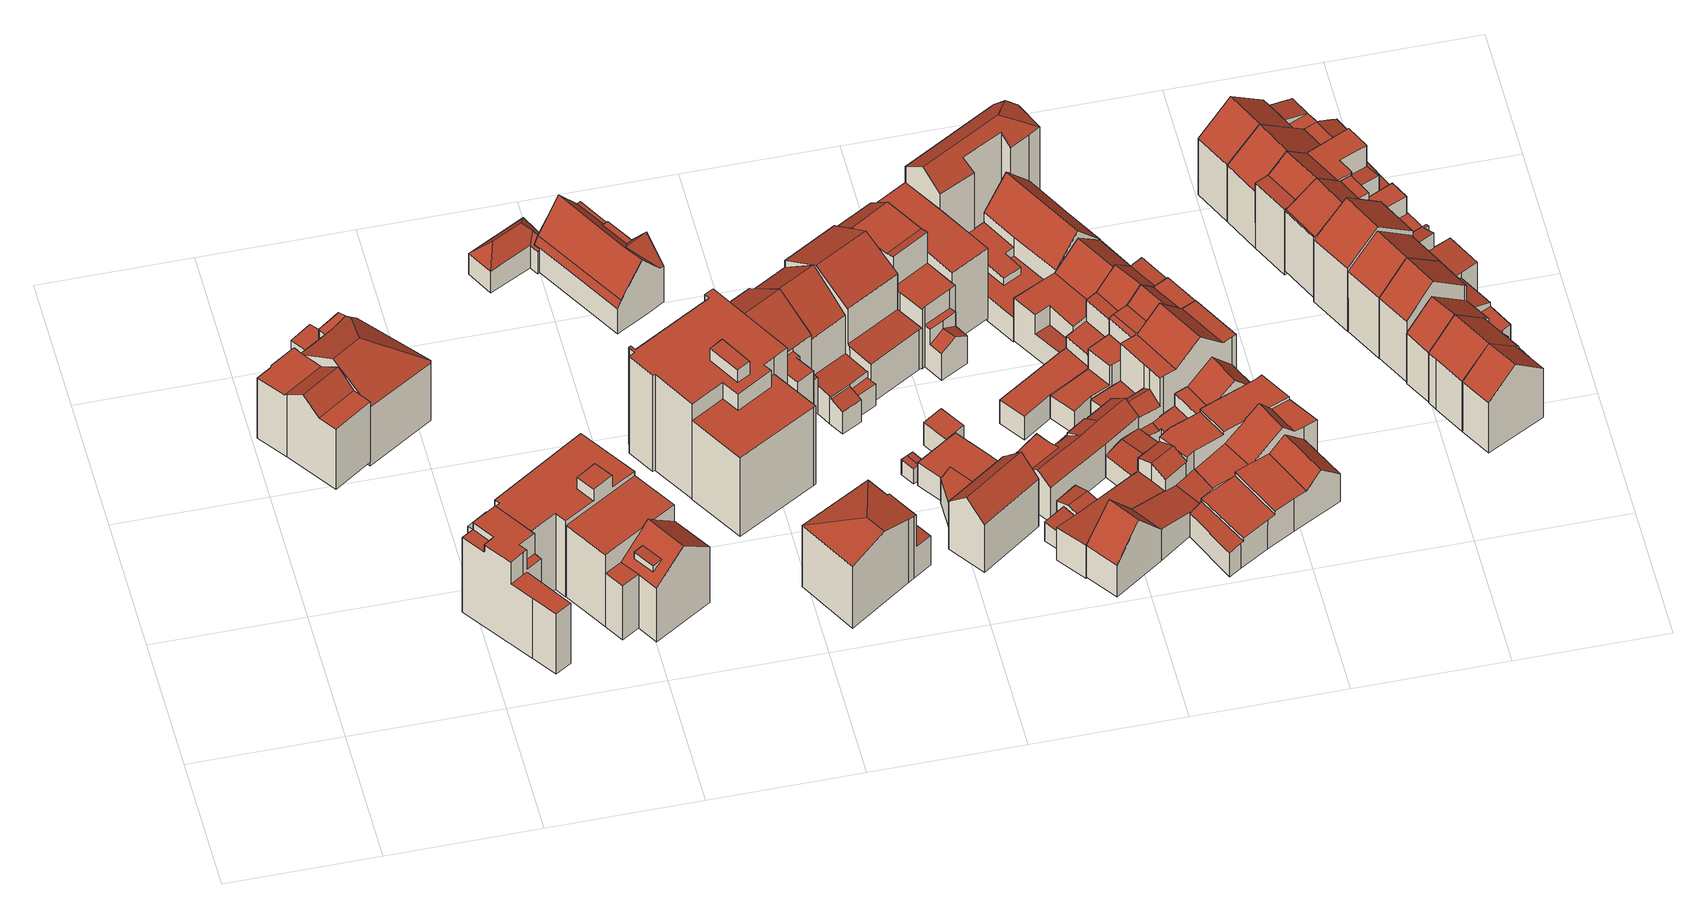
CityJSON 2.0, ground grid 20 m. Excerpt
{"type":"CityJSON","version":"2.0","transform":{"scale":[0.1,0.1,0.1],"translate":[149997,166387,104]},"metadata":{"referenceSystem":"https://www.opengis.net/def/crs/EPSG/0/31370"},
"CityObjects":{
"building1":{"type":"Building","attributes":{"name":"BUILDING","measuredHeight":12.98,"class":"1"},"geometry":[{"type":"MultiSurface","lod":"2","boundaries":[[[0,1,2,3,4]],[[3,2,5,6,7,8,9,10]],[[0,11,12,1]],[[12,11,13,14]],[[15,16,17,18,19]],[[8,7,15,19]],[[20,6,5,21]],[[22,13,11,0,4,23]],[[24,9,8,19,18,25]],[[26,16,15,7,6,20]],[[23,4,3,10,27]],[[25,18,17,28]],[[27,10,9,24]],[[21,5,2,1,12,14,29]],[[29,14,13,22]],[[28,17,16,26]],[[27,24,25,28,26,20,21,29,22,23]]],"semantics":{"surfaces":[{"type":"RoofSurface"},{"type":"WallSurface"},{"type":"GroundSurface"}],"values":[0,0,0,0,0,1,1,1,1,1,1,1,1,1,1,1,2]}}]},
"building2":{"type":"Building","attributes":{"description":"IBGE C -> 2017","name":"BUILDING","measuredHeight":14.69,"class":"1"},"geometry":[{"type":"MultiSurface","lod":"2","boundaries":[[[30,31,32,33,34,35]],[[36,37,38,39,40,41,42,43,44,45]],[[46,47,48,49]],[[50,51,52,53]],[[54,55,31,30]],[[55,56,49,48,41,40,32,31]],[[40,39,33,32]],[[57,58,35,34]],[[38,37,51,50]],[[52,59,60,61]],[[36,45,62,63,53,52],[64,52,61,65]],[[58,54,30,35]],[[42,41,48,47]],[[66,62,45,44]],[[43,42,47,46]],[[56,66,44,43,46,49]],[[37,36,52,51]],[[67,68,60,59]],[[63,57,34,33,39,38,50,53]],[[64,65,68,67]],[[63,62,66,56,55,54,58,57]]],"semantics":{"surfaces":[{"type":"RoofSurface"},{"type":"WallSurface"},{"type":"GroundSurface"}],"values":[0,0,0,0,1,1,1,1,1,1,1,1,1,1,1,1,1,1,1,1,2]}}]},
"building3":{"type":"Building","attributes":{"name":"BUILDING","measuredHeight":4.3,"class":"1"},"geometry":[{"type":"MultiSurface","lod":"2","boundaries":[[[69,70,71,72,73]],[[74,70,69,75]],[[76,72,71,77]],[[78,73,72,76]],[[75,69,73,78]],[[77,71,70,74]],[[74,75,78,76,77]]],"semantics":{"surfaces":[{"type":"RoofSurface"},{"type":"WallSurface"},{"type":"GroundSurface"}],"values":[0,1,1,1,1,1,2]}}]},
"building4":{"type":"Building","attributes":{"name":"BUILDING","measuredHeight":14.52,"class":"1"},"geometry":[{"type":"MultiSurface","lod":"2","boundaries":[[[79,80,81,82]],[[83,84,85,86,87]],[[83,87,88,89,80,79,90,91]],[[92,93,89,94]],[[89,93,81,80]],[[87,86,95,96,88]],[[79,82,97,98,99,100,90]],[[101,94,89,88,102]],[[103,104,105,106,107]],[[94,101,92]],[[108,106,105,109]],[[110,104,103,98,97,111]],[[112,84,83,91,113]],[[109,105,104,110]],[[114,92,101,115]],[[116,95,86,85,117]],[[118,93,92,114]],[[99,98,103,107]],[[88,96,102]],[[119,100,99,107,106,108]],[[117,85,84,112]],[[115,101,102,96,95,116]],[[113,91,90,100,119]],[[111,97,82,81,93,118]],[[108,109,110,111,118,114,115,116,117,112,113,119]]],"semantics":{"surfaces":[{"type":"RoofSurface"},{"type":"WallSurface"},{"type":"GroundSurface"}],"values":[0,0,0,0,0,0,0,0,0,0,1,1,1,1,1,1,1,1,1,1,1,1,1,1,2]}}]},
"building5":{"type":"Building","attributes":{"name":"BUILDING","measuredHeight":15.81,"class":"1"},"geometry":[{"type":"MultiSurface","lod":"2","boundaries":[[[120,121,122,123,124,125,126,127,128,129,130,131]],[[132,133,134,135]],[[136,122,121,137]],[[138,125,124,139]],[[132,135,127,126]],[[139,124,123,140]],[[141,131,130,142]],[[143,120,131,141]],[[135,134,128,127]],[[137,121,120,143]],[[134,133,129,128]],[[142,130,129,133,132,126,125,138]],[[140,123,122,136]],[[136,137,143,141,142,138,139,140]]],"semantics":{"surfaces":[{"type":"RoofSurface"},{"type":"WallSurface"},{"type":"GroundSurface"}],"values":[0,0,1,1,1,1,1,1,1,1,1,1,1,2]}}]},
"building6":{"type":"Building","attributes":{"name":"BUILDING","measuredHeight":12.93,"class":"1"},"geometry":[{"type":"MultiSurface","lod":"2","boundaries":[[[144,145,146,147]],[[148,144,147,149]],[[150,146,145,151]],[[149,147,146,150]],[[151,145,144,148]],[[149,150,151,148]]],"semantics":{"surfaces":[{"type":"RoofSurface"},{"type":"WallSurface"},{"type":"GroundSurface"}],"values":[0,1,1,1,1,2]}}]},
"building7":{"type":"Building","attributes":{"description":"R535","name":"BUILDING","class":"1"},"geometry":[{"type":"MultiSurface","lod":"2","boundaries":[[[152,153,154,155]],[[156,157,158,159]],[[160,161,162,163]],[[161,160,156,159,164],[165,153,152,166]],[[167,158,159,164,168]],[[154,155,166,165]],[[151,157,158,167]],[[153,154,165]],[[148,151,157,156,160,163]],[[168,164,161,169]],[[170,162,163,148]],[[155,152,166]],[[169,161,162,170]],[[148,151,167,168,169,170]]],"semantics":{"surfaces":[{"type":"RoofSurface"},{"type":"WallSurface"},{"type":"GroundSurface"}],"values":[0,0,0,0,1,1,1,1,1,1,1,1,1,2]}}]},
"building8":{"type":"Building","attributes":{"description":"NFR_EURO_U -","name":"BUILDING","measuredHeight":10.36,"class":"1"},"geometry":[{"type":"MultiSurface","lod":"2","boundaries":[[[171,172,173,174,175]],[[176,177,178,174,173]],[[179,180,181,182]],[[183,184,185,186,187,188,189]],[[174,178,190,191,192,193,194,195,196,175]],[[185,197,179,182,186]],[[198,199,200,192,191]],[[181,180,201]],[[186,182,181,201,187]],[[202,203,204,205,206]],[[194,193,207,208,203,202,195]],[[177,209,190,178]],[[172,171,175,196,195,202,206,210,211,212,213,214,215,216]],[[209,191,190]],[[187,201,217,218]],[[188,187,218,219]],[[210,206,205,204,183,189,220]],[[199,198,177,176]],[[201,180,221,217]],[[216,215,222,223,224,200,199,176,173,172]],[[225,226,179,197]],[[198,191,209,177]],[[189,188,219,220]],[[224,227,228,225,197,185,184,183,204,203,208,207,193,192,200]],[[226,221,180,179]],[[214,213,212,211,210,220,219,218,217,221,226,225,228,227,224,223,222,215]]],"semantics":{"surfaces":[{"type":"RoofSurface"},{"type":"WallSurface"},{"type":"GroundSurface"}],"values":[0,0,0,0,0,0,0,0,0,0,0,0,1,1,1,1,1,1,1,1,1,1,1,1,1,2]}}]},
"building9":{"type":"Building","attributes":{"description":"R4029676_D","name":"BUILDING","class":"1"},"geometry":[{"type":"MultiSurface","lod":"2","boundaries":[[[229,230,231,232,233,234,235,236,237,238,239,240,241,242,243,244,245,246,247],[248,249,250,251]],[[252,253,254,255,256,257,258,259,260]],[[261,262,263,264]],[[261,251,250,262]],[[265,238,239,266]],[[256,231,232,255]],[[267,240,241,268]],[[266,239,240,267]],[[269,252,253,270]],[[270,253,254,271]],[[271,254,255,272]],[[263,249,248,264]],[[268,241,242,273]],[[274,237,238,265]],[[264,248,251,261]],[[275,245,246,276]],[[277,236,237,274]],[[276,260,252,269]],[[278,234,235,279]],[[257,230,231,256]],[[259,247,229,258]],[[258,229,230,257]],[[273,242,243,280]],[[272,232,233,281]],[[262,250,249,263]],[[282,244,245,275]],[[280,243,244,282]],[[279,235,236,277]],[[281,233,234,278]],[[247,259,260,246]],[[272,281,278,279,277,274,265,266,267,268,273,280,282,275,276,269,270,271]]],"semantics":{"surfaces":[{"type":"RoofSurface"},{"type":"WallSurface"},{"type":"GroundSurface"}],"values":[0,0,0,1,1,1,1,1,1,1,1,1,1,1,1,1,1,1,1,1,1,1,1,1,1,1,1,1,1,1,2]}}]},
"building10":{"type":"Building","attributes":{"name":"BUILDING","measuredHeight":12.88,"class":"1"},"geometry":[{"type":"MultiSurface","lod":"2","boundaries":[[[283,284,285,286,287,288,289,290,291]],[[292,293,283,291]],[[292,291,290]],[[294,295,296,297,298]],[[299,293,292,300]],[[287,286,294,298]],[[301,290,289,302]],[[303,285,284,304]],[[305,295,294,286,285,303]],[[300,292,290,301]],[[302,289,288,297,296,306]],[[288,287,298,297]],[[306,296,295,305]],[[304,284,283,293,299]],[[300,301,302,306,305,303,304,299]]],"semantics":{"surfaces":[{"type":"RoofSurface"},{"type":"WallSurface"},{"type":"GroundSurface"}],"values":[0,0,0,0,1,1,1,1,1,1,1,1,1,1,2]}}]},
"building11":{"type":"Building","attributes":{"name":"BUILDING","measuredHeight":17.07,"class":"1"},"geometry":[{"type":"MultiSurface","lod":"2","boundaries":[[[307,308,309,310]],[[311,312,313,314,315,316,317]],[[318,319,320,321]],[[322,323,324,307,310,325,326]],[[327,313,312,328]],[[329,308,307,324,330]],[[323,322,317,321,320]],[[331,319,318,316,315,332]],[[330,324,323,320,319,331]],[[328,312,311,326,325,333]],[[332,315,314,334]],[[317,316,318,321]],[[335,309,308,329]],[[322,326,311,317]],[[333,325,310,309,335]],[[334,314,313,327]],[[335,329,330,331,332,334,327,328,333]]],"semantics":{"surfaces":[{"type":"RoofSurface"},{"type":"WallSurface"},{"type":"GroundSurface"}],"values":[0,0,0,0,1,1,1,1,1,1,1,1,1,1,1,1,2]}}]},
"building12":{"type":"Building","attributes":{"name":"BUILDING","measuredHeight":16.71,"class":"1"},"geometry":[{"type":"MultiSurface","lod":"2","boundaries":[[[336,337,338,339,340]],[[341,342,343,344,345]],[[346,347,348,349]],[[350,351,347,346]],[[352,353,354,355,356,357,358,359,360]],[[361,343,342,362]],[[363,360,359,364]],[[365,339,338,352,360,363]],[[353,352,338,337]],[[366,348,347,351,356,355,367]],[[364,359,358,368]],[[351,350,357,356]],[[354,353,337,341,345]],[[362,342,336,340,369]],[[370,344,343,361]],[[337,336,342,341]],[[367,355,354,345,344,370]],[[369,340,339,365]],[[371,349,348,366]],[[368,358,357,350,346,349,371]],[[371,366,367,370,361,362,369,365,363,364,368]]],"semantics":{"surfaces":[{"type":"RoofSurface"},{"type":"WallSurface"},{"type":"GroundSurface"}],"values":[0,0,0,0,0,1,1,1,1,1,1,1,1,1,1,1,1,1,1,1,2]}}]},
"building13":{"type":"Building","attributes":{"name":"BUILDING","measuredHeight":2.89,"class":"1"},"geometry":[{"type":"MultiSurface","lod":"2","boundaries":[[[372,373,374,375]],[[372,376,377,373]],[[378,374,373,377,379]],[[380,376,372,375,381]],[[379,377,376,380]],[[381,375,374,378]],[[380,381,378,379]]],"semantics":{"surfaces":[{"type":"RoofSurface"},{"type":"WallSurface"},{"type":"GroundSurface"}],"values":[0,0,1,1,1,1,2]}}]},
"building14":{"type":"Building","attributes":{"name":"BUILDING","measuredHeight":11.38,"class":"1"},"geometry":[{"type":"MultiSurface","lod":"2","boundaries":[[[382,383,384,385,386,387]],[[383,388,389,384]],[[390,388,383,382,391]],[[392,387,386,393]],[[393,386,385,394]],[[394,385,384,389,395]],[[391,382,387,392]],[[395,389,388,390]],[[391,392,393,394,395,390]]],"semantics":{"surfaces":[{"type":"RoofSurface"},{"type":"WallSurface"},{"type":"GroundSurface"}],"values":[0,0,1,1,1,1,1,1,2]}}]},
"building15":{"type":"Building","attributes":{"name":"BUILDING","measuredHeight":17.24,"class":"1"},"geometry":[{"type":"MultiSurface","lod":"2","boundaries":[[[396,397,398,399]],[[399,400,401,396]],[[402,403,404,405,406,407,408]],[[409,406,405,410]],[[411,398,397,412]],[[412,397,396,401,408,407,413]],[[414,403,402,400,399,398,411]],[[410,405,404,415]],[[401,400,402,408]],[[415,404,403,414]],[[413,407,406,409]],[[411,412,413,409,410,415,414]]],"semantics":{"surfaces":[{"type":"RoofSurface"},{"type":"WallSurface"},{"type":"GroundSurface"}],"values":[0,0,0,1,1,1,1,1,1,1,1,2]}}]},
"building16":{"type":"Building","attributes":{"name":"BUILDING","measuredHeight":4.41,"class":"1"},"geometry":[{"type":"MultiSurface","lod":"2","boundaries":[[[416,417,418,419,420,421]],[[422,423,424,425,426,427,428,429,430,431]],[[432,425,424,433]],[[434,427,426,435]],[[436,418,417,437]],[[438,419,418,436]],[[435,426,425,432]],[[433,424,423,439]],[[440,429,428,441]],[[441,428,427,434]],[[442,430,429,440]],[[439,423,422,420,419,438]],[[430,416,421,431]],[[431,421,420,422]],[[437,417,416,430,442]],[[438,436,437,442,440,441,434,435,432,433,439]]],"semantics":{"surfaces":[{"type":"RoofSurface"},{"type":"WallSurface"},{"type":"GroundSurface"}],"values":[0,0,1,1,1,1,1,1,1,1,1,1,1,1,1,2]}}]},
"building17":{"type":"Building","attributes":{"name":"BUILDING","measuredHeight":4.16,"class":"1"},"geometry":[{"type":"MultiSurface","lod":"2","boundaries":[[[443,444,445,446,447,448]],[[449,444,443,450]],[[451,448,447,452]],[[453,445,444,449]],[[452,447,446,454]],[[450,443,448,451]],[[454,446,445,453]],[[453,449,450,451,452,454]]],"semantics":{"surfaces":[{"type":"RoofSurface"},{"type":"WallSurface"},{"type":"GroundSurface"}],"values":[0,1,1,1,1,1,1,2]}}]},
"building18":{"type":"Building","attributes":{"name":"BUILDING","measuredHeight":3.38,"class":"1"},"geometry":[{"type":"MultiSurface","lod":"2","boundaries":[[[455,456,457,458]],[[459,457,456,460]],[[460,456,455,461]],[[462,458,457,459]],[[461,455,458,462]],[[462,459,460,461]]],"semantics":{"surfaces":[{"type":"RoofSurface"},{"type":"WallSurface"},{"type":"GroundSurface"}],"values":[0,1,1,1,1,2]}}]},
"building19":{"type":"Building","attributes":{"name":"BUILDING","measuredHeight":16.32,"class":"1"},"geometry":[{"type":"MultiSurface","lod":"2","boundaries":[[[463,464,465,466,467]],[[468,469,470,471]],[[470,472,473,471]],[[474,475,476,477,478,479,480,481]],[[482,483,484,485]],[[484,486,487,485]],[[488,489,473,472,490]],[[466,465,485,487]],[[491,476,475,492]],[[492,475,474,490,472,470,469,493]],[[494,463,477,476,491]],[[493,469,468,495]],[[496,486,484,483,497]],[[498,489,488,481,480,499]],[[488,490,474,481]],[[495,468,471,473,489,498]],[[500,479,478,467,501]],[[499,480,479,500]],[[497,483,482,464,463,494]],[[478,477,463,467]],[[501,467,466,487,486,496]],[[465,464,482,485]],[[493,495,498,499,500,501,496,497,494,491,492]]],"semantics":{"surfaces":[{"type":"RoofSurface"},{"type":"WallSurface"},{"type":"GroundSurface"}],"values":[0,0,0,0,0,0,0,1,1,1,1,1,1,1,1,1,1,1,1,1,1,1,2]}}]},
"building20":{"type":"Building","attributes":{"name":"BUILDING","measuredHeight":3.42,"class":"1"},"geometry":[{"type":"MultiSurface","lod":"2","boundaries":[[[502,503,504,505]],[[502,506,507,503]],[[508,507,506,509]],[[509,506,502,505,510]],[[511,504,503,507,508]],[[510,505,504,511]],[[510,511,508,509]]],"semantics":{"surfaces":[{"type":"RoofSurface"},{"type":"WallSurface"},{"type":"GroundSurface"}],"values":[0,0,1,1,1,1,2]}}]},
"building21":{"type":"Building","attributes":{"name":"BUILDING","measuredHeight":12.88,"class":"1"},"geometry":[{"type":"MultiSurface","lod":"2","boundaries":[[[512,513,514,515,516,517]],[[518,517,516,519]],[[520,512,517,518]],[[495,513,512,520]],[[499,515,514,498]],[[498,514,513,495]],[[519,516,515,499]],[[495,520,518,519,499,498]]],"semantics":{"surfaces":[{"type":"RoofSurface"},{"type":"WallSurface"},{"type":"GroundSurface"}],"values":[0,1,1,1,1,1,1,2]}}]},
"building22":{"type":"Building","attributes":{"name":"BUILDING","measuredHeight":4.34,"class":"1"},"geometry":[{"type":"MultiSurface","lod":"2","boundaries":[[[521,522,523,524,525,526]],[[521,526,527,528]],[[529,527,526,525,530]],[[530,525,524,531]],[[532,523,522,533]],[[534,528,527,529]],[[533,522,521,528,534]],[[531,524,523,532]],[[529,530,531,532,533,534]]],"semantics":{"surfaces":[{"type":"RoofSurface"},{"type":"WallSurface"},{"type":"GroundSurface"}],"values":[0,0,1,1,1,1,1,1,2]}}]},
"building23":{"type":"Building","attributes":{"name":"BUILDING","measuredHeight":14.25,"class":"1"},"geometry":[{"type":"MultiSurface","lod":"2","boundaries":[[[535,536,537,538]],[[536,539,540,537]],[[541,542,543,544]],[[545,546,547,548,549,550,551]],[[541,552,553,554,555,556,557]],[[556,555,558,559,560,561]],[[562,542,563,564,565,566,567]],[[568,569,570,571,572,573]],[[539,574,575,576,540]],[[577,578,579,580]],[[581,582,535,538,583,584,585,586,587]],[[541,557,588,589,590,591,563,542]],[[592,577,580,593,594]],[[595,572,571,596]],[[553,552,569,568]],[[597,574,539,536,535,582,598]],[[599,588,557,556,561,600]],[[565,564,594,547,546]],[[601,575,574,597]],[[598,582,581,579,578,602]],[[603,568,573,604]],[[605,560,559,606]],[[594,593,548,547]],[[586,585,549,548,593]],[[543,542,562]],[[558,555,554]],[[581,587,580,579]],[[607,584,583,608]],[[564,563,592,594]],[[596,571,567,566,545,609]],[[600,561,560,605]],[[544,543,562,570,569,552]],[[562,567,571,570]],[[610,550,549,585,584,607]],[[611,576,575,601]],[[563,591,577,592]],[[612,551,550,610]],[[606,559,558,554,613]],[[609,545,551,612]],[[613,554,553,568,603]],[[604,573,572,595]],[[608,583,538,537,540,576,611]],[[566,565,546,545]],[[602,578,590,589,614]],[[587,586,593,580]],[[541,544,552]],[[614,589,588,599]],[[591,590,578,577]],[[605,606,613,603,604,595,596,609,612,610,607,608,611,601,597,598,602,614,599,600]]],"semantics":{"surfaces":[{"type":"RoofSurface"},{"type":"WallSurface"},{"type":"GroundSurface"}],"values":[0,0,0,0,0,0,0,0,0,0,0,0,0,1,1,1,1,1,1,1,1,1,1,1,1,1,1,1,1,1,1,1,1,1,1,1,1,1,1,1,1,1,1,1,1,1,1,1,2]}}]},
"building24":{"type":"Building","attributes":{"name":"BUILDING","measuredHeight":7.66,"class":"1"},"geometry":[{"type":"MultiSurface","lod":"2","boundaries":[[[615,616,617,618,619,620]],[[621,622,623,624,625,626,627,628,629,630]],[[631,632,633,634,635,636,637,638]],[[639,640,628,641,642]],[[643,644,645,630,640,639]],[[628,640,629]],[[646,632,631,642,641,627,626,647]],[[648,635,634,649]],[[621,630,645]],[[650,636,635,648]],[[651,618,617,652]],[[653,625,624,620,619,654]],[[655,644,643,637,636,650]],[[656,622,621,645,644,655]],[[654,619,618,651]],[[639,642,631,638]],[[643,639,638,637]],[[652,617,616,657]],[[615,620,624,623]],[[628,627,641]],[[640,630,629]],[[658,633,632,646]],[[657,616,615,623,622,656]],[[647,626,625,653]],[[649,634,633,658]],[[648,649,658,646,647,653,654,651,652,657,656,655,650]]],"semantics":{"surfaces":[{"type":"RoofSurface"},{"type":"WallSurface"},{"type":"GroundSurface"}],"values":[0,0,0,0,0,1,1,1,1,1,1,1,1,1,1,1,1,1,1,1,1,1,1,1,1,2]}}]},
"building25":{"type":"Building","attributes":{"description":"R4029676_E","name":"BUILDING","class":"1"},"geometry":[{"type":"MultiSurface","lod":"2","boundaries":[[[659,660,661,662,663]],[[664,665,666,667,668,669]],[[659,663,670,671,672,673,674,675,676]],[[663,662,677,670]],[[668,669,678,679]],[[680,681,677,662,661]],[[666,674,675,665]],[[682,675,676,683]],[[665,682,684,664]],[[668,672,673,667]],[[685,660,661,680]],[[683,685,660,659,676]],[[686,671,672,679]],[[667,673,674,666]],[[681,677,670,687]],[[664,684,678,669]],[[687,670,671,686]],[[685,680,681,687,686,679,678,684,682,683]]],"semantics":{"surfaces":[{"type":"RoofSurface"},{"type":"WallSurface"},{"type":"GroundSurface"}],"values":[0,0,0,0,1,1,1,1,1,1,1,1,1,1,1,1,1,2]}}]},
"building26":{"type":"Building","attributes":{"description":"R4029676_G","name":"BUILDING","class":"1"},"geometry":[{"type":"MultiSurface","lod":"2","boundaries":[[[688,689,690,691]],[[692,693,694,695,696]],[[697,698,699,700]],[[701,702,703,704,700,705]],[[706,707,708,709]],[[710,711,712,713]],[[714,715,689,688]],[[709,716,717,706]],[[690,711,710,691]],[[718,719,717,716,720,721,722]],[[723,724,702,701,692,696]],[[725,719,717,726]],[[714,715,694,695]],[[692,693,705,701]],[[727,728,729,713,712,708,707]],[[730,703,704,731]],[[721,732,694,720]],[[712,711,690,689,715,720,716,709,708]],[[700,733,731,704]],[[732,699,700,705,693]],[[722,718,697,698]],[[729,713,710,691,688,714,695,696,723]],[[734,727,707,706,717,726]],[[724,702,703,730]],[[733,700,697,718,719,725]],[[721,722,698,699]],[[725,726,734,727,728,729,723,724,730,731,733]]],"semantics":{"surfaces":[{"type":"RoofSurface"},{"type":"WallSurface"},{"type":"GroundSurface"}],"values":[0,0,0,0,0,0,0,0,0,0,1,1,1,1,1,1,1,1,1,1,1,1,1,1,1,1,2]}}]},
"building27":{"type":"Building","attributes":{"description":"R4029676_F","name":"BUILDING","class":"1"},"geometry":[{"type":"MultiSurface","lod":"2","boundaries":[[[735,736,737,738,739,740,741]],[[742,743,744,745,746,747,748,749,750]],[[751,752,753,754,755,756,757,758,759]],[[760,735,741,761,762]],[[763,736,737,764]],[[765,740,741,761,748,766]],[[754,753,767,768]],[[769,749,750,770]],[[751,742,743,759]],[[756,746,747,755]],[[760,754,755,762]],[[771,738,739,772]],[[766,773,769,749,748]],[[772,739,740,765]],[[757,745,746,756]],[[736,735,774,763]],[[748,761,762,755,747]],[[759,743,744,758]],[[764,737,738,771]],[[775,752,753,767]],[[770,775,752,751,742,750]],[[758,744,745,757]],[[760,768,774,735]],[[775,767,768,774,763,764,771,772,765,766,773,769,770]]],"semantics":{"surfaces":[{"type":"RoofSurface"},{"type":"WallSurface"},{"type":"GroundSurface"}],"values":[0,0,0,0,1,1,1,1,1,1,1,1,1,1,1,1,1,1,1,1,1,1,1,2]}}]},
"building28":{"type":"Building","attributes":{"description":"R4029676_C","name":"BUILDING","class":"1"},"geometry":[{"type":"MultiSurface","lod":"2","boundaries":[[[776,777,778,779]],[[780,781,782,783]],[[784,785,786,781,780,787]],[[778,788,789,790,779]],[[791,792,793,794]],[[795,796,797,798,799,800,801]],[[796,795,802,803,804,805]],[[783,782,806,807]],[[808,809,810,635]],[[805,804,809,808]],[[811,812,813,814,815,802]],[[792,791,777,776,786]],[[816,817,818,819,820,821,822]],[[823,813,814,824]],[[810,809,804,825,826]],[[818,817,811,802,795,801]],[[827,806,807,828]],[[829,789,790,827]],[[830,831,822,821,784,787]],[[832,803,804,825]],[[803,815,802]],[[818,801,800,793,792,786,785,820,819]],[[831,823,813,812,816,822]],[[833,788,789,829]],[[834,794,791,777,778,788,833]],[[835,836,805,808,635]],[[837,834,799,798,797]],[[835,635,810,826]],[[836,837,797,796,805]],[[799,794,793,800]],[[828,807,783,780,787,830]],[[824,814,815,832]],[[784,785,820,821]],[[790,779,776,786,781,782,806]],[[816,817,811,812]],[[832,825,826,835,836,837,834,833,829,827,828,830,831,823,824]]],"semantics":{"surfaces":[{"type":"RoofSurface"},{"type":"WallSurface"},{"type":"GroundSurface"}],"values":[0,0,0,0,0,0,0,0,0,0,0,0,0,1,1,1,1,1,1,1,1,1,1,1,1,1,1,1,1,1,1,1,1,1,1,2]}}]},
"building29":{"type":"Building","attributes":{"description":"R4029676_H","name":"BUILDING","class":"1"},"geometry":[{"type":"MultiSurface","lod":"2","boundaries":[[[838,839,840,841,842]],[[843,844,845,846]],[[847,691,843,846]],[[848,849,850,851,852]],[[853,691,847,854]],[[855,856,857,858,859,860,861]],[[851,850,853,854]],[[858,859,838,839]],[[862,842,838,859,860,863]],[[612,840,841,864]],[[610,857,858,839,840,612]],[[607,856,857,610]],[[611,845,846,847,854,851,852,608]],[[848,849,861,855]],[[608,607,856,855,848,852]],[[865,844,845,611]],[[863,860,861,849,850,853,691,843,844,865]],[[864,841,842,862]],[[862,863,865,611,608,607,610,612,864]]],"semantics":{"surfaces":[{"type":"RoofSurface"},{"type":"WallSurface"},{"type":"GroundSurface"}],"values":[0,0,0,0,0,0,0,1,1,1,1,1,1,1,1,1,1,1,2]}}]},
"building30":{"type":"Building","attributes":{"name":"BUILDING","measuredHeight":9.49,"class":"1"},"geometry":[{"type":"MultiSurface","lod":"2","boundaries":[[[866,867,868,869,870]],[[871,872,873,874,875]],[[868,876,877,869]],[[878,879,880,881]],[[882,877,876,883]],[[884,523,522,885]],[[874,886,887,888,878,881,889,890,875]],[[891,890,889,892]],[[884,885,872,871]],[[651,883,876,868,867,654]],[[597,882,883,651]],[[653,873,872,885,522,647]],[[602,879,878,888,598]],[[654,867,866,886,874,873,653]],[[893,523,884,871,875,890,891]],[[892,889,881,880,894]],[[647,522,523,893]],[[598,888,887,870,869,877,882,597]],[[894,880,879,602]],[[866,870,887,886]],[[602,598,597,651,654,653,647,893,891,892,894]]],"semantics":{"surfaces":[{"type":"RoofSurface"},{"type":"WallSurface"},{"type":"GroundSurface"}],"values":[0,0,0,0,0,0,0,1,1,1,1,1,1,1,1,1,1,1,1,1,2]}}]},
"building31":{"type":"Building","attributes":{"name":"BUILDING","measuredHeight":14.22,"class":"1"},"geometry":[{"type":"MultiSurface","lod":"2","boundaries":[[[895,896,897,898]],[[899,900,901,902,903]],[[904,905,906,907,908]],[[909,910,902,911,912]],[[898,913,914,915,895]],[[915,914,910,909]],[[916,915,909,912,917]],[[918,900,899,913,919]],[[920,905,904,901,900,918]],[[911,902,908,907]],[[917,912,911,907,906,921]],[[914,913,899,903,910]],[[922,897,896,923]],[[902,901,904,908]],[[923,896,895,915,916]],[[919,913,898,897,922]],[[921,906,905,920]],[[902,910,903]],[[923,916,917,921,920,918,919,922]]],"semantics":{"surfaces":[{"type":"RoofSurface"},{"type":"WallSurface"},{"type":"GroundSurface"}],"values":[0,0,0,0,0,1,1,1,1,1,1,1,1,1,1,1,1,1,2]}}]},
"building32":{"type":"Building","attributes":{"name":"BUILDING","measuredHeight":14.22,"class":"1"},"geometry":[{"type":"MultiSurface","lod":"2","boundaries":[[[924,925,926,927,928,929,930]],[[931,932,925,924]],[[933,932,931,913,898]],[[933,898,897,934]],[[935,928,927,936]],[[922,897,898,913,919]],[[919,913,931,924,930,918]],[[936,927,926,937]],[[918,930,929,920]],[[938,934,897,922]],[[937,926,925,932,933,934,938]],[[920,929,928,935]],[[922,919,918,920,935,936,937,938]]],"semantics":{"surfaces":[{"type":"RoofSurface"},{"type":"WallSurface"},{"type":"GroundSurface"}],"values":[0,0,0,0,1,1,1,1,1,1,1,1,2]}}]},
"building33":{"type":"Building","attributes":{"name":"BUILDING","measuredHeight":14.15,"class":"1"},"geometry":[{"type":"MultiSurface","lod":"2","boundaries":[[[939,940,941,942]],[[943,944,945,946,947,948]],[[949,950,951,939,942,952]],[[953,954,941,940]],[[951,950,955,956,957]],[[958,959,960,961]],[[950,949,955]],[[957,956,944,960,959]],[[962,948,943,961,958,963]],[[964,962,948,947]],[[965,959,957,951,939,940,953,966]],[[966,967,954,953]],[[963,965,959,958]],[[949,952,946,945]],[[945,944,956,955,949]],[[967,964,947,946,952,942,941,954]],[[944,943,961,960]],[[966,967,964,962,963,965]]],"semantics":{"surfaces":[{"type":"RoofSurface"},{"type":"WallSurface"},{"type":"GroundSurface"}],"values":[0,0,0,0,0,0,1,1,1,1,1,1,1,1,1,1,1,2]}}]},
"building34":{"type":"Building","attributes":{"name":"BUILDING","measuredHeight":14.22,"class":"1"},"geometry":[{"type":"MultiSurface","lod":"2","boundaries":[[[939,968,969,970]],[[971,939,970,972]],[[973,974,975,976,969,968,977]],[[972,978,979,971]],[[980,981,982,983,984,985]],[[986,987,988,989]],[[976,975,988,985,984]],[[988,987,980,985]],[[936,982,981,990]],[[991,977,968,939,971,979,992]],[[993,980,987,986,973,977,991]],[[992,979,978,938]],[[990,981,980,993]],[[974,973,986,989]],[[937,983,982,936]],[[975,974,989,988]],[[938,978,972,970,969,976,984,983,937]],[[938,937,936,990,993,991,992]]],"semantics":{"surfaces":[{"type":"RoofSurface"},{"type":"WallSurface"},{"type":"GroundSurface"}],"values":[0,0,0,0,0,0,1,1,1,1,1,1,1,1,1,1,1,2]}}]},
"building35":{"type":"Building","attributes":{"name":"BUILDING","measuredHeight":15.38,"class":"1"},"geometry":[{"type":"MultiSurface","lod":"2","boundaries":[[[994,995,996,997,998]],[[999,1000,1001,1002,1003,1004]],[[1005,1006,1007,1008]],[[998,1009,1010,994]],[[1011,1000,995,994,1010,1012]],[[999,1004,1007,1006]],[[1013,1003,1002,1014]],[[1015,1008,1007,1004,1003,1013]],[[1016,1009,998,997,1005,1017]],[[997,996,999,1006,1005]],[[1014,1002,1001,1018]],[[1018,1001,1000,1011]],[[996,995,1000,999]],[[1012,1010,1009,1016]],[[1017,1005,1008,1015]],[[1016,1017,1015,1013,1014,1018,1011,1012]]],"semantics":{"surfaces":[{"type":"RoofSurface"},{"type":"WallSurface"},{"type":"GroundSurface"}],"values":[0,0,0,0,1,1,1,1,1,1,1,1,1,1,1,2]}}]},
"building36":{"type":"Building","attributes":{"name":"BUILDING","measuredHeight":14.75,"class":"1"},"geometry":[{"type":"MultiSurface","lod":"2","boundaries":[[[1019,1020,1021,1022]],[[1022,1023,1024,1025,1026,1019]],[[1027,1028,1029,1030]],[[1031,1021,1020,1032]],[[1033,1028,1027,1024,1023,1034]],[[1034,1023,1022,1021,1031]],[[1035,1026,1025,1030,1029,1036]],[[1036,1029,1028,1033]],[[1032,1020,1019,1026,1035]],[[1025,1024,1027,1030]],[[1032,1035,1036,1033,1034,1031]]],"semantics":{"surfaces":[{"type":"RoofSurface"},{"type":"WallSurface"},{"type":"GroundSurface"}],"values":[0,0,0,1,1,1,1,1,1,1,2]}}]},
"building37":{"type":"Building","attributes":{"name":"BUILDING","measuredHeight":14.83,"class":"1"},"geometry":[{"type":"MultiSurface","lod":"2","boundaries":[[[1019,1037,1038,1020]],[[1037,1019,1039,1025,1040]],[[1041,1042,1043,1044,1045,1046,1047]],[[1048,1038,1037,1040,1047,1046,1049]],[[1050,1020,1038,1048]],[[1051,1042,1041,1025,1039,1052]],[[1040,1025,1041,1047]],[[1053,1044,1043,1054]],[[1049,1046,1045,1055]],[[1052,1039,1019,1020,1050]],[[1055,1045,1044,1053]],[[1054,1043,1042,1051]],[[1048,1049,1055,1053,1054,1051,1052,1050]]],"semantics":{"surfaces":[{"type":"RoofSurface"},{"type":"WallSurface"},{"type":"GroundSurface"}],"values":[0,0,0,1,1,1,1,1,1,1,1,1,2]}}]},
"building38":{"type":"Building","attributes":{"name":"BUILDING","measuredHeight":12.8,"class":"1"},"geometry":[{"type":"MultiSurface","lod":"2","boundaries":[[[1056,1057,1058,1059]],[[1056,1060,1061,1057]],[[1062,1060,1056,1059,1063]],[[1064,1058,1057,1061,1065]],[[1063,1059,1058,1064]],[[1065,1061,1060,1062]],[[1062,1063,1064,1065]]],"semantics":{"surfaces":[{"type":"RoofSurface"},{"type":"WallSurface"},{"type":"GroundSurface"}],"values":[0,0,1,1,1,1,2]}}]},
"building39":{"type":"Building","attributes":{"name":"BUILDING","measuredHeight":12.61,"class":"1"},"geometry":[{"type":"MultiSurface","lod":"2","boundaries":[[[1066,1067,1068,1069]],[[1069,1070,1071,1072,1073,1066]],[[1074,1075,1076,1077,1078]],[[1079,1077,1076,1080]],[[1072,1071,1074,1078]],[[1080,1076,1075,1081]],[[1082,1068,1067,1083]],[[1083,1067,1066,1073,1084]],[[1084,1073,1072,1078,1077,1079]],[[1081,1075,1074,1071,1070,1085]],[[1085,1070,1069,1068,1082]],[[1083,1084,1079,1080,1081,1085,1082]]],"semantics":{"surfaces":[{"type":"RoofSurface"},{"type":"WallSurface"},{"type":"GroundSurface"}],"values":[0,0,0,1,1,1,1,1,1,1,1,2]}}]},
"building40":{"type":"Building","attributes":{"name":"BUILDING","measuredHeight":12.74,"class":"1"},"geometry":[{"type":"MultiSurface","lod":"2","boundaries":[[[1086,1087,1088,1089]],[[1069,1056,1059,1090,1091,1092,1070]],[[1093,1094,1095,1096,1097]],[[1069,1068,1098,1060,1056]],[[1099,1070,1092,1086,1089,1100]],[[1092,1091,1087,1086]],[[1088,1087,1094,1093]],[[1101,1097,1096,1102]],[[1103,1093,1097,1101]],[[1104,1068,1069,1070,1099]],[[1062,1060,1098,1105]],[[1102,1096,1095,1090,1059,1063]],[[1091,1090,1095,1094,1087]],[[1063,1059,1056,1060,1062]],[[1100,1089,1088,1093,1103]],[[1105,1098,1068,1104]],[[1104,1099,1100,1103,1101,1102,1063,1062,1105]]],"semantics":{"surfaces":[{"type":"RoofSurface"},{"type":"WallSurface"},{"type":"GroundSurface"}],"values":[0,0,0,0,1,1,1,1,1,1,1,1,1,1,1,1,2]}}]}
},
"vertices":[
[45,418,154],[97,453,154],[81,477,133],[28,442,133],[30,439,136],[63,504,132],[57,514,132],[56,515,132],[23,493,132],[22,490,132],[2,477,132],[60,397,132],[111,431,132],[76,374,132],[126,408,132],[56,515,105],[52,522,103],[30,508,103],[25,505,103],[23,493,104],[57,514,24],[63,504,24],[76,374,24],[30,439,24],[22,490,24],[25,505,24],[52,522,24],[2,477,24],[30,508,24],[126,408,24],
[291,49,115],[251,111,115],[246,108,115],[228,96,115],[248,67,115],[270,36,115],[198,170,154],[217,141,154],[203,131,154],[228,96,154],[246,108,154],[251,111,154],[244,121,154],[266,135,154],[262,141,154],[230,190,154],[266,135,118],[244,121,118],[251,111,118],[272,125,118],[203,131,141],[217,141,141],[198,170,141],[182,160,141],[291,49,7],[251,111,7],[272,125,7],[248,67,7],[270,36,7],[193,176,141],[193,176,51],[198,170,51],[230,190,7],[182,160,7],[224,187,141],[224,187,51],[262,141,7],[220,194,141],[220,194,51],
[124,578,62],[98,609,62],[70,589,62],[92,557,62],[98,561,62],[98,609,20],[124,578,20],[92,557,20],[70,589,20],[98,561,20],
[88,523,129],[111,539,128],[103,550,104],[80,533,104],[92,460,162],[126,408,122],[214,463,120],[214,466,122],[131,486,162],[134,548,132],[129,552,131],[62,505,130],[63,504,130],[98,561,105],[105,551,103],[122,560,130],[215,468,120],[143,555,121],[69,526,107],[66,530,100],[52,521,101],[57,514,114],[124,578,107],[143,555,106],[66,530,60],[55,545,59],[42,536,61],[52,522,62],[52,521,62],[52,522,17],[42,536,17],[55,545,17],[69,526,17],[126,408,17],[63,504,17],[98,561,17],[124,578,17],[215,468,17],[214,463,17],[105,551,17],[57,514,17],
[232,201,152],[237,195,152],[230,190,152],[262,141,152],[299,163,152],[308,148,152],[348,172,152],[333,196,152],[359,213,152],[375,189,152],[407,208,152],[358,283,152],[348,172,173],[375,189,173],[359,213,173],[333,196,173],[230,190,15],[237,195,15],[308,148,15],[299,163,15],[262,141,15],[358,283,15],[407,208,15],[232,201,15],
[343,90,145],[443,150,145],[407,208,145],[308,148,145],[343,90,16],[308,148,16],[407,208,16],[443,150,16],
[393,104,134],[410,77,134],[398,70,133],[381,97,133],[405,127,154],[443,150,116],[475,99,116],[437,75,154],[365,104,112],[382,78,113],[359,64,113],[343,90,112],[398,51,113],[398,70,122],[381,97,121],[475,99,16],[398,51,16],[382,78,16],[359,64,16],
[529,591,75],[533,593,74],[518,620,111],[488,602,111],[528,590,75],[507,637,84],[503,635,84],[496,631,84],[391,731,49],[314,691,47],[342,682,71],[382,703,72],[393,681,52],[398,684,57],[401,686,60],[395,698,61],[389,684,50],[395,672,50],[398,674,52],[474,667,84],[482,671,73],[455,717,73],[428,701,113],[486,601,113],[502,575,113],[517,584,91],[411,691,47],[503,635,73],[507,637,73],[459,720,73],[333,655,49],[472,558,66],[398,684,66],[393,681,54],[398,674,54],[467,555,54],[411,691,86],[401,686,70],[482,671,84],[467,555,10],[472,558,10],[502,575,10],[517,584,10],[529,591,10],[533,593,10],[533,593,73],[333,655,10],[389,684,10],[395,672,10],[398,674,10],[314,691,10],[518,620,10],[507,637,10],[459,720,10],[411,691,10],[391,731,10],[455,717,10],[428,701,10],
[599,303,183],[551,274,183],[537,297,184],[493,270,184],[493,272,184],[460,326,186],[457,325,186],[436,361,187],[444,366,187],[439,375,187],[442,377,187],[446,370,187],[552,432,186],[548,439,186],[560,446,186],[613,356,184],[626,334,183],[607,323,183],[592,314,183],[572,303,183],[548,345,184],[530,334,185],[555,293,183],[644,261,153],[641,259,153],[536,198,155],[493,270,155],[537,297,154],[551,274,154],[599,303,153],[592,314,154],[607,323,153],[555,293,206],[530,334,207],[548,345,207],[572,303,206],[439,375,13],[442,377,13],[446,370,13],[552,432,13],[644,261,13],[641,259,13],[536,198,13],[493,270,13],[548,439,13],[444,366,13],[626,334,13],[607,323,13],[436,361,13],[460,326,13],[457,325,13],[560,446,13],[493,272,13],[613,356,13],
[681,53,142],[717,78,128],[724,83,125],[728,86,124],[718,103,124],[704,128,123],[701,125,125],[684,154,125],[666,80,142],[590,101,124],[634,21,124],[728,86,67],[749,100,66],[725,141,65],[704,128,66],[718,103,67],[634,21,14],[590,101,14],[684,154,14],[701,125,14],[724,83,14],[717,78,14],[749,100,14],[725,141,14],
[639,431,182],[612,476,141],[560,446,141],[587,400,182],[615,353,137],[626,334,137],[635,318,136],[658,332,136],[643,356,137],[647,358,137],[641,368,137],[647,358,74],[673,374,75],[667,383,77],[641,368,75],[641,368,143],[667,383,143],[666,385,145],[613,356,146],[615,353,143],[635,318,11],[626,334,11],[612,476,11],[666,385,11],[673,374,11],[643,356,11],[613,356,11],[658,332,11],[560,446,11],
[718,356,52],[711,368,56],[685,353,56],[695,335,50],[721,349,50],[711,368,49],[718,356,49],[744,371,49],[740,377,49],[737,383,50],[637,434,177],[689,464,177],[663,506,134],[612,476,134],[666,386,130],[717,416,131],[685,353,60],[711,368,60],[737,383,60],[721,409,62],[717,416,62],[666,386,63],[666,385,63],[673,374,62],[683,355,61],[744,371,10],[718,356,10],[683,355,10],[673,374,10],[695,335,10],[663,506,10],[721,409,10],[666,385,10],[721,349,10],[740,377,10],[612,476,10],
[756,255,42],[766,237,42],[774,242,41],[764,260,41],[748,251,41],[759,233,41],[774,242,14],[759,233,14],[748,251,14],[764,260,14],
[776,120,100],[793,97,128],[874,154,128],[858,176,100],[857,176,100],[793,132,100],[810,73,100],[890,131,100],[810,73,14],[776,120,14],[793,132,14],[857,176,14],[858,176,14],[890,131,14],
[762,501,180],[734,548,146],[663,506,146],[691,460,180],[719,413,145],[791,455,145],[719,413,82],[721,409,81],[740,377,79],[809,418,79],[813,420,79],[793,451,81],[791,455,81],[813,420,8],[809,418,8],[663,506,8],[734,548,8],[793,451,8],[721,409,8],[740,377,8],
[787,201,54],[785,200,54],[785,148,53],[793,132,53],[837,162,54],[800,215,54],[837,162,51],[857,176,51],[877,189,50],[872,196,50],[843,238,50],[820,271,49],[806,262,50],[764,233,51],[787,201,51],[800,215,51],[872,196,10],[877,189,10],[820,271,10],[843,238,10],[785,148,10],[785,200,10],[793,132,10],[857,176,10],[764,233,10],[806,262,10],[787,201,10],
[812,314,49],[786,296,50],[806,262,51],[820,271,51],[832,280,50],[825,292,50],[786,296,9],[812,314,9],[825,292,9],[832,280,9],[806,262,9],[820,271,9],
[892,107,48],[907,86,45],[934,104,45],[920,126,48],[934,104,14],[907,86,14],[892,107,14],[920,126,14],
[817,423,81],[822,414,81],[840,424,81],[858,435,81],[853,443,81],[786,578,141],[734,548,141],[750,522,167],[801,552,167],[781,471,167],[831,501,167],[787,462,114],[793,451,114],[813,420,113],[817,423,113],[853,443,114],[861,448,114],[858,453,114],[836,491,114],[822,414,54],[832,396,54],[851,407,68],[840,424,68],[868,416,56],[858,435,56],[836,491,169],[836,492,169],[787,462,169],[813,420,6],[793,451,6],[734,548,6],[817,423,6],[786,578,6],[868,416,6],[832,396,6],[836,492,6],[858,453,6],[861,448,6],[853,443,6],
[926,127,47],[954,146,46],[943,162,42],[915,142,42],[936,112,42],[964,132,42],[964,132,12],[936,112,12],[915,142,12],[943,162,12],
[836,607,134],[786,578,134],[836,492,133],[858,453,132],[909,482,132],[867,555,134],[867,555,6],[909,482,6],[836,607,6],
[1040,177,49],[1058,190,45],[1057,204,44],[1046,220,44],[1038,233,44],[1013,216,49],[989,199,44],[1013,159,44],[989,199,5],[1038,233,5],[1046,220,5],[1057,204,5],[1058,190,5],[1013,159,5],
[1090,256,112],[1123,271,146],[1088,336,146],[1057,322,112],[1155,285,112],[1119,350,113],[960,205,81],[986,224,81],[973,242,68],[947,223,69],[1011,269,40],[1012,270,41],[1022,257,41],[1054,274,45],[1034,312,45],[1022,307,44],[993,295,40],[947,223,65],[940,218,65],[922,210,62],[932,200,72],[889,171,73],[896,161,82],[922,210,72],[910,227,73],[872,196,73],[877,189,73],[973,242,64],[1026,251,82],[1022,257,76],[1012,270,64],[1011,269,64],[979,247,64],[940,218,45],[947,223,45],[973,242,46],[979,247,46],[972,256,46],[932,228,45],[1167,291,113],[1173,294,113],[1138,358,114],[1027,249,75],[1038,233,63],[1068,246,62],[1059,264,75],[1068,246,112],[1073,249,112],[1052,320,113],[1036,313,113],[1034,312,113],[1054,274,112],[1059,264,112],[908,143,66],[989,199,65],[1038,233,65],[1027,249,80],[1026,251,74],[1054,274,68],[1022,257,69],[972,256,4],[979,247,4],[1167,291,4],[1073,249,4],[908,143,4],[877,189,4],[1173,294,4],[1038,233,4],[940,218,4],[932,228,4],[872,196,4],[910,227,4],[1036,313,4],[1052,320,4],[1011,269,4],[1022,307,4],[1138,358,4],[993,295,4],[922,210,4],[989,199,4],
[1129,171,81],[1219,209,81],[1195,251,81],[1186,246,81],[1112,215,81],[1110,214,81],[1078,146,75],[1088,154,75],[1129,171,76],[1110,214,76],[1069,198,75],[1058,190,75],[1053,186,75],[1064,170,75],[1066,166,75],[1068,162,75],[1021,165,45],[1013,159,46],[934,104,58],[901,82,63],[929,45,63],[996,90,53],[1046,124,45],[1033,146,45],[1033,146,77],[1066,166,77],[1053,186,67],[1021,165,68],[1046,124,66],[1076,145,67],[1078,146,67],[1013,159,4],[1058,190,4],[929,45,4],[901,82,4],[996,90,4],[1186,246,4],[1195,251,4],[1069,198,4],[1112,215,4],[1076,145,4],[1088,154,4],[1219,209,4],[934,104,4],
[852,581,186],[836,607,163],[963,681,163],[976,677,171],[959,642,187],[929,588,32],[915,580,32],[904,595,32],[959,624,32],[967,609,32],[961,606,32],[1009,634,162],[993,624,161],[967,609,161],[959,624,175],[904,595,175],[915,580,161],[867,555,162],[991,672,165],[961,606,2],[967,609,2],[963,681,2],[991,672,2],[915,580,2],[867,555,2],[929,588,2],[836,607,2],[993,624,2],[1009,634,2],
[1047,365,106],[1026,405,107],[1053,421,133],[1075,381,134],[1002,340,67],[982,378,67],[1011,396,68],[1032,357,68],[1004,341,67],[951,410,45],[972,422,43],[992,384,45],[973,373,46],[1002,340,46],[946,309,45],[908,282,45],[885,315,45],[982,378,46],[1024,493,110],[1055,511,79],[1091,444,78],[1061,426,110],[1098,394,109],[1075,434,110],[1091,444,111],[1114,403,110],[1032,357,105],[1011,396,106],[1028,406,76],[990,474,76],[951,410,79],[932,442,80],[1011,396,76],[992,384,76],[972,422,78],[1004,341,3],[946,309,3],[932,442,3],[990,474,3],[1055,511,3],[1091,444,3],[1114,403,3],[908,282,3],[885,315,3],[992,384,68],[973,373,3],[992,475,3],
[961,606,123],[967,609,116],[993,624,80],[1014,586,80],[1025,565,80],[1055,511,80],[1023,493,123],[889,517,44],[913,530,44],[932,496,44],[956,509,44],[943,534,44],[955,541,43],[992,475,45],[932,442,45],[909,482,45],[889,517,58],[867,555,59],[915,580,60],[929,588,60],[955,541,58],[943,534,58],[956,509,57],[932,496,57],[913,530,58],[929,588,77],[992,475,79],[955,541,77],[967,609,1],[993,624,1],[1055,511,1],[992,475,1],[915,580,1],[929,588,1],[932,442,1],[909,482,1],[1014,586,1],[1025,565,1],[990,474,1],[961,606,1],[867,555,1],
[1197,147,98],[1178,192,98],[1194,199,77],[1213,154,79],[1208,69,65],[1178,139,65],[1199,148,84],[1229,81,85],[1164,46,64],[1131,119,65],[1157,130,65],[1190,60,65],[1219,209,77],[1244,167,78],[1226,159,79],[1130,172,60],[1151,128,61],[1106,109,42],[1088,154,42],[1085,94,43],[1061,135,42],[1076,145,43],[1078,146,43],[1088,154,44],[1106,109,44],[1088,96,43],[1068,82,48],[1066,81,49],[1023,50,63],[996,90,63],[1226,159,56],[1256,95,56],[963,68,113],[990,27,113],[958,5,63],[1083,93,52],[1118,18,52],[1114,16,51],[1098,6,48],[1066,81,48],[1118,18,57],[1083,93,57],[1088,96,57],[1106,109,57],[1131,119,58],[1164,46,58],[1153,40,57],[1114,16,6],[1098,6,6],[1023,50,6],[958,5,6],[1226,159,6],[1256,95,6],[1244,167,6],[1190,60,6],[1153,40,6],[1066,81,6],[1219,209,6],[1088,154,6],[929,45,6],[996,90,6],[1076,145,6],
[1000,339,47],[1019,306,47],[993,295,46],[969,276,45],[946,309,44],[1093,391,114],[1114,403,113],[1138,358,113],[1117,349,114],[1097,340,135],[1050,319,111],[1030,356,111],[1036,359,114],[1056,322,114],[1052,320,112],[1056,370,114],[1077,331,114],[1050,319,82],[1036,313,82],[1022,307,82],[1019,306,82],[1000,339,82],[1004,341,83],[1030,356,83],[946,309,4],[1004,341,4],[969,276,4],[1114,403,4],
[1107,213,70],[1112,215,70],[1124,220,70],[1105,263,70],[1088,255,70],[1059,205,41],[1065,195,42],[1069,198,42],[1077,201,41],[1071,211,40],[1158,234,99],[1139,278,99],[1057,241,41],[1038,233,42],[1046,220,41],[1062,227,40],[1167,291,64],[1186,246,65],[1059,205,44],[1065,195,44],[1107,213,48],[1088,255,48],[1073,249,45],[1065,229,41],[1073,212,41],[1073,212,4],[1065,229,4],[1057,204,4],[1046,220,4],
[1248,645,145],[1203,623,104],[1227,572,105],[1272,593,145],[1318,615,76],[1356,633,75],[1359,634,75],[1347,658,75],[1307,640,76],[1359,634,49],[1372,640,42],[1348,692,43],[1334,686,50],[1347,658,50],[1294,667,90],[1307,640,90],[1334,686,75],[1332,685,76],[1318,615,103],[1307,640,103],[1294,667,103],[1294,667,3],[1332,685,3],[1356,633,3],[1318,615,3],[1372,640,3],[1348,692,3],[1227,572,3],[1203,623,3],
[1352,630,89],[1374,580,89],[1381,584,85],[1400,592,74],[1379,643,73],[1372,640,77],[1356,633,86],[1334,622,89],[1357,572,89],[1295,543,145],[1250,523,105],[1379,643,3],[1400,592,3],[1381,584,3],[1250,523,3],
[1319,492,145],[1277,473,119],[1301,422,119],[1342,441,145],[1416,506,96],[1378,488,96],[1381,480,96],[1389,463,96],[1392,465,96],[1428,481,96],[1381,480,102],[1367,474,115],[1352,507,115],[1389,463,102],[1275,472,119],[1299,421,119],[1381,480,115],[1378,488,115],[1366,513,115],[1404,531,51],[1366,513,51],[1378,488,51],[1416,506,51],[1428,481,11],[1404,531,11],[1392,465,11],[1366,513,11],[1275,472,11],[1299,421,11],
[1348,505,119],[1322,556,120],[1294,543,145],[1293,480,122],[1268,531,121],[1368,515,119],[1358,535,120],[1395,552,120],[1380,583,121],[1366,513,119],[1250,523,120],[1275,472,121],[1406,532,54],[1422,540,53],[1400,592,53],[1381,584,54],[1380,583,54],[1395,552,54],[1368,515,85],[1406,532,84],[1395,552,82],[1358,535,84],[1422,540,3],[1366,513,3],[1275,472,3],[1406,532,3],
[1371,386,158],[1419,410,113],[1409,432,112],[1392,465,113],[1345,442,157],[1409,432,76],[1419,410,84],[1449,426,84],[1441,442,78],[1447,445,77],[1445,449,76],[1392,465,65],[1409,432,65],[1445,449,65],[1430,482,65],[1299,421,116],[1328,364,118],[1419,410,4],[1328,364,4],[1447,445,4],[1441,442,4],[1430,482,4],[1299,421,4],[1392,465,4],[1449,426,4],
[1394,334,153],[1355,312,114],[1378,266,115],[1416,288,154],[1461,313,109],[1463,314,107],[1441,360,107],[1439,359,108],[1463,314,63],[1497,332,48],[1472,378,49],[1441,360,62],[1378,266,6],[1355,312,6],[1497,332,6],[1461,313,6],[1439,359,6],[1472,378,6],
[1369,385,153],[1328,364,113],[1439,359,109],[1416,409,108],[1441,360,60],[1472,378,58],[1495,392,56],[1472,438,57],[1449,426,58],[1419,410,60],[1416,409,60],[1328,364,5],[1419,410,5],[1355,312,5],[1472,378,5],[1439,359,5],[1472,438,5],[1495,392,5],[1449,426,5],
[1464,196,130],[1487,154,131],[1526,175,92],[1502,218,91],[1426,175,93],[1449,134,93],[1426,175,3],[1502,218,3],[1526,175,3],[1449,134,3],
[1414,286,130],[1378,266,95],[1397,230,93],[1434,251,130],[1474,274,89],[1483,279,80],[1463,314,80],[1461,313,82],[1483,279,43],[1503,290,42],[1514,297,42],[1497,332,42],[1463,314,43],[1497,332,4],[1514,297,4],[1503,290,4],[1397,230,4],[1378,266,4],[1461,313,4],[1474,274,4],
[1475,275,47],[1481,265,49],[1508,282,38],[1503,290,36],[1506,220,88],[1481,265,88],[1475,275,88],[1508,282,36],[1481,265,47],[1506,220,47],[1522,231,40],[1530,235,37],[1403,217,93],[1474,274,3],[1503,290,3],[1530,235,3],[1522,231,3],[1508,282,3],[1397,230,3],[1403,217,3]
]}
